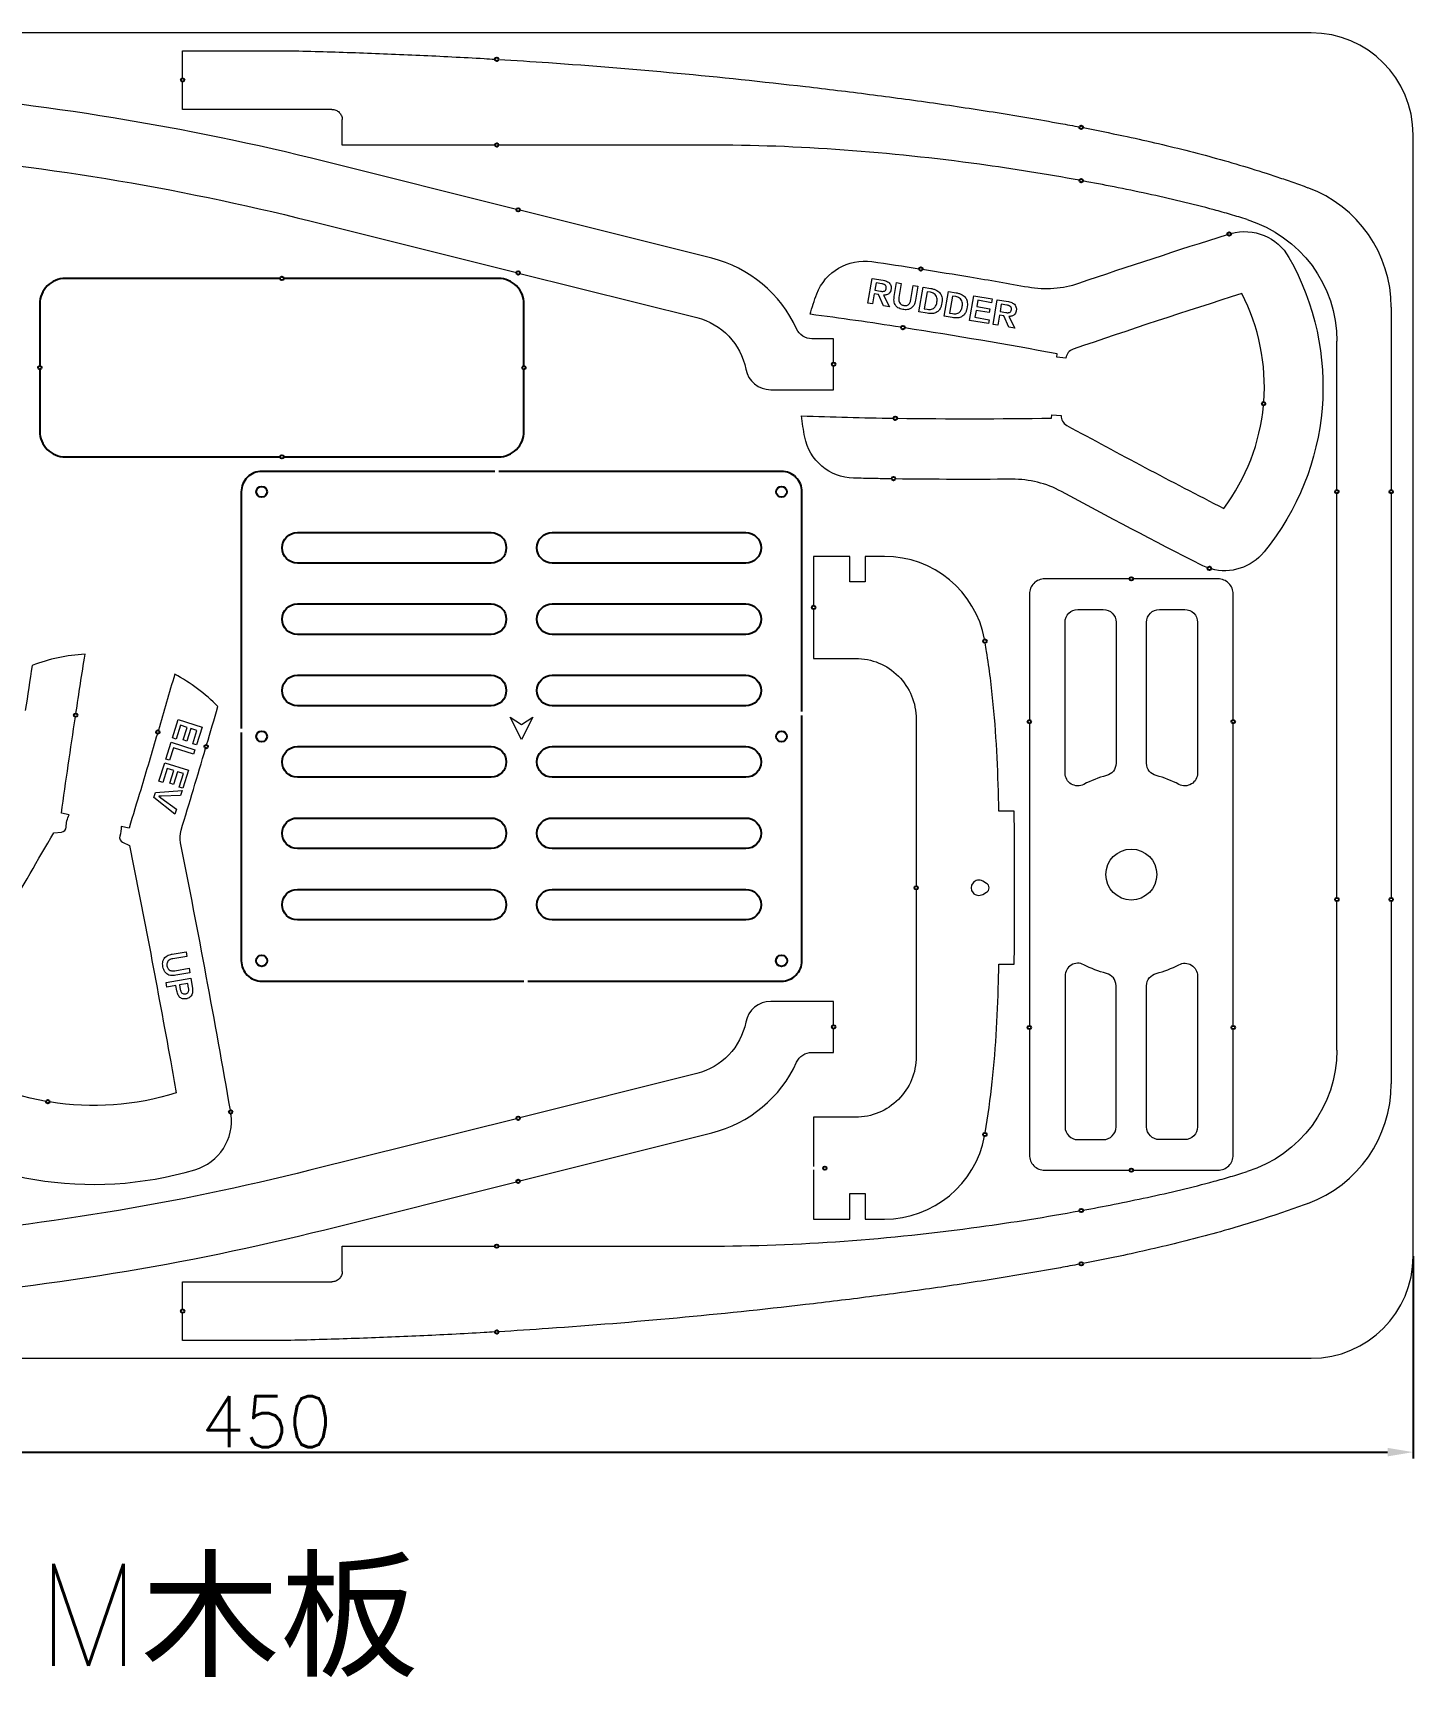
# Model space of a CAD drawing. Header units: millimetres. Extents: x 1679 to 2159, y 1036 to 1359.
# Drawn here: x 1888.1 to 2158.9, y 1036.4 to 1358.9 of the extents above; entities that cross this region are included whole.
import ezdxf

# ---------------------------------------------------------------- set-up
doc = ezdxf.new("R2010")
doc.units = ezdxf.units.MM
doc.layers.add('6标注层', color=3, linetype='Continuous', lineweight=25)
doc.styles.get("Standard").update_dxf_attribs({"font": 'txt', "bigfont": 'gbcbig.shx'})
doc.dimstyles.new('ISO-25', dxfattribs={"dimtxt": 2.5, "dimasz": 2.5, "dimexe": 1.25, "dimexo": 0, "dimtad": 1, "dimtoh": 1, "dimdsep": 46, "dimtxsty": 'Standard', "dimcen": 2.5, "dimadec": 0, "dimazin": 0, "dimtfac": 1, "dimtmove": 0, "dimatfit": 3, "dimfxl": 1, "dimarcsym": 0})

# ---------------------------------------------------------------- blocks, each defined once
blk = doc.blocks.new('*D1')
at = {"layer": '6标注层', "color": 0, "lineweight": -2}
for p, q in [((1708.89, 1120), (1708.89, 1079.27)), ((2158.89, 1118.93), (2158.89, 1079.27)), ((1713.89, 1080.52), (2153.89, 1080.52))]:
    blk.add_line(p, q, dxfattribs=at)
at = {"layer": '6标注层', "color": 0}
for points in [[(1713.89, 1081.35), (1713.89, 1079.68), (1708.89, 1080.52)], [(2153.89, 1081.35), (2153.89, 1079.68), (2158.89, 1080.52)]]:
    blk.add_solid(points, dxfattribs=at)
at = {"layer": 'Defpoints', "color": 0}
for p in [(1708.89, 1120), (2158.89, 1118.93), (2158.89, 1080.52)]:
    blk.add_point(p, dxfattribs=at)
at = {"layer": '6标注层', "color": 0, "insert": (1933.89, 1086.52), "char_height": 10, "attachment_point": 5}
blk.add_mtext('450', dxfattribs=at)

msp = doc.modelspace()

# ---------------------------------------------------------------- linework, layer by layer
at = {"linetype": 'Continuous', "lineweight": 18}
for p, q in [((2138.888, 1358.933), (1728.888, 1358.933)), ((1917.448, 1355.433), (1938.673, 1355.433)), ((1917.448, 1350.033), (1917.448, 1355.433)), ((1917.448, 1343.933), (1917.448, 1349.333)), ((1946.725, 1343.933), (1917.448, 1343.933)), ((2158.888, 1118.933), (2158.888, 1338.933)), ((2154.588, 1305.108), (2154.588, 1269.283)), ((2143.932, 1269.283), (2143.932, 1298.473)), ((2143.932, 1189.283), (2143.932, 1268.583)), ((2154.588, 1268.583), (2154.588, 1189.283)), ((2143.932, 1159.393), (2143.932, 1188.583)), ((2154.588, 1188.583), (2154.588, 1152.758)), ((1948.756, 1115.933), (1948.756, 1120.933)), ((1948.756, 1120.933), (1978.716, 1120.933)), ((1979.416, 1120.933), (2020.376, 1120.933)), ((1917.448, 1113.933), (1946.725, 1113.933)), ((1917.448, 1108.533), (1917.448, 1113.933)), ((1917.448, 1102.433), (1917.448, 1107.833)), ((1938.673, 1102.433), (1917.448, 1102.433)), ((1728.888, 1098.933), (2138.888, 1098.933))]:
    msp.add_line(p, q, dxfattribs=at)
at = {"color": 1, "lineweight": 18}
for p, q in [((2051.898, 1305.934), (2052.721, 1310.77)), ((2052.721, 1310.77), (2054.932, 1310.394)), ((2053.516, 1309.899), (2053.269, 1308.45)), ((2054.639, 1309.707), (2053.516, 1309.899)), ((2057.076, 1307.193), (2057.546, 1309.948)), ((2057.546, 1309.948), (2058.462, 1309.792)), ((2058.462, 1309.792), (2057.991, 1307.031)), ((2053.149, 1307.747), (2052.814, 1305.778)), ((2054.001, 1307.602), (2053.149, 1307.747)), ((2053.269, 1308.45), (2054.392, 1308.259)), ((2054.989, 1305.407), (2054.001, 1307.602)), ((2054.979, 1307.49), (2056.16, 1305.208)), ((2060.335, 1306.644), (2060.803, 1309.393)), ((2060.803, 1309.393), (2061.72, 1309.237)), ((2061.72, 1309.237), (2061.254, 1306.506)), ((2061.906, 1304.229), (2062.73, 1309.065)), ((2062.73, 1309.065), (2064.285, 1308.8)), ((2063.519, 1308.158), (2062.951, 1304.823)), ((2064.134, 1308.053), (2063.519, 1308.158)), ((2066.867, 1303.384), (2067.69, 1308.22)), ((2067.69, 1308.22), (2069.245, 1307.955)), ((2068.479, 1307.313), (2067.911, 1303.978)), ((2069.094, 1307.208), (2068.479, 1307.313)), ((2071.845, 1302.541), (2072.669, 1307.377)), ((2072.669, 1307.377), (2076.305, 1306.758)), ((2073.458, 1306.47), (2073.248, 1305.24)), ((2076.177, 1306.007), (2073.458, 1306.47)), ((2076.305, 1306.758), (2076.177, 1306.007)), ((2076.456, 1301.75), (2077.28, 1306.586)), ((2077.28, 1306.586), (2079.491, 1306.209)), ((2052.814, 1305.778), (2051.898, 1305.934)), ((2056.16, 1305.208), (2054.989, 1305.407)), ((2063.503, 1303.957), (2061.906, 1304.229)), ((2062.951, 1304.823), (2063.566, 1304.719)), ((2068.463, 1303.112), (2066.867, 1303.384)), ((2067.911, 1303.978), (2068.526, 1303.873)), ((2073.121, 1304.496), (2072.889, 1303.136)), ((2072.889, 1303.136), (2075.698, 1302.657)), ((2075.675, 1304.06), (2073.121, 1304.496)), ((2073.248, 1305.24), (2075.802, 1304.805)), ((2075.802, 1304.805), (2075.675, 1304.06)), ((2077.707, 1303.562), (2077.372, 1301.593)), ((2078.559, 1303.417), (2077.707, 1303.562)), ((2078.074, 1305.714), (2077.827, 1304.265)), ((2077.827, 1304.265), (2078.951, 1304.074)), ((2079.197, 1305.523), (2078.074, 1305.714)), ((2079.548, 1301.223), (2078.559, 1303.417)), ((2079.537, 1303.305), (2080.718, 1301.023)), ((2075.57, 1301.906), (2071.845, 1302.541)), ((2075.698, 1302.657), (2075.57, 1301.906)), ((2077.372, 1301.593), (2076.456, 1301.75)), ((2080.718, 1301.023), (2079.548, 1301.223)), ((1915.452, 1220.622), (1916.58, 1224.228)), ((1917.029, 1223.114), (1916.179, 1220.395)), ((1916.58, 1224.228), (1921.262, 1222.764)), ((1918.346, 1222.702), (1917.029, 1223.114)), ((1917.573, 1220.229), (1918.346, 1222.702)), ((1919.067, 1222.477), (1918.294, 1220.004)), ((1920.257, 1222.104), (1919.067, 1222.477)), ((1921.262, 1222.764), (1920.161, 1219.244)), ((1914.144, 1216.457), (1915.184, 1219.783)), ((1915.184, 1219.783), (1919.866, 1218.319)), ((1916.179, 1220.395), (1915.452, 1220.622)), ((1918.294, 1220.004), (1917.573, 1220.229)), ((1919.434, 1219.472), (1920.257, 1222.104)), ((1920.161, 1219.244), (1919.434, 1219.472)), ((1914.865, 1216.232), (1914.144, 1216.457)), ((1915.627, 1218.67), (1914.865, 1216.232)), ((1919.588, 1217.432), (1915.627, 1218.67)), ((1919.866, 1218.319), (1919.588, 1217.432)), ((1912.8, 1212.139), (1913.927, 1215.746)), ((1914.377, 1214.631), (1913.527, 1211.912)), ((1913.927, 1215.746), (1918.609, 1214.281)), ((1915.693, 1214.219), (1914.377, 1214.631)), ((1914.92, 1211.747), (1915.693, 1214.219)), ((1916.414, 1213.994), (1915.641, 1211.521)), ((1917.605, 1213.621), (1916.414, 1213.994)), ((1916.782, 1210.989), (1917.605, 1213.621)), ((1918.609, 1214.281), (1917.509, 1210.761)), ((1911.795, 1208.947), (1912.109, 1209.949)), ((1912.109, 1209.949), (1917.358, 1210.3)), ((1913.527, 1211.912), (1912.8, 1212.139)), ((1915.641, 1211.521), (1914.92, 1211.747)), ((1917.509, 1210.761), (1916.782, 1210.989)), ((1917.358, 1210.3), (1917.057, 1209.338)), ((1915.916, 1205.686), (1911.795, 1208.947)), ((1912.749, 1209.183), (1912.744, 1209.166)), ((1913.17, 1208.863), (1916.214, 1206.642)), ((1917.057, 1209.338), (1913.268, 1209.197)), ((1916.214, 1206.642), (1915.916, 1205.686)), ((1915.384, 1178.223), (1918.139, 1178.693)), ((1918.295, 1177.777), (1915.534, 1177.306)), ((1918.139, 1178.693), (1918.295, 1177.777)), ((1915.944, 1174.967), (1918.694, 1175.435)), ((1918.85, 1174.519), (1916.118, 1174.054)), ((1918.694, 1175.435), (1918.85, 1174.519)), ((1914.189, 1172.666), (1919.025, 1173.49)), ((1914.345, 1171.75), (1914.189, 1172.666)), ((1916.13, 1172.054), (1914.345, 1171.75)), ((1916.303, 1171.043), (1916.13, 1172.054)), ((1918.465, 1172.452), (1916.834, 1172.174)), ((1916.834, 1172.174), (1916.991, 1171.252)), ((1918.623, 1171.529), (1918.465, 1172.452)), ((1919.025, 1173.49), (1919.367, 1171.48))]:
    msp.add_line(p, q, dxfattribs=at)
at = {"linetype": 'Continuous', "lineweight": 18}
for points in [[(1982.949, 1324.3), (1945.327, 1333.706, 0.0415801), (1861.757, 1347.352)], [(1861.757, 1335.314, -0.0411039), (1942.417, 1322.064), (1982.949, 1311.931)], [(2045.187, 1294.283), (2045.187, 1298.933), (2040.927, 1298.933, -0.2935695), (2037.926, 1300.861, 0.2281411), (2021.251, 1314.725), (1983.629, 1324.13)], [(1983.629, 1311.761), (2018.34, 1303.083, -0.2908861), (2027.944, 1292.971, 0.3586041), (2032.851, 1288.933), (2045.187, 1288.933), (2045.187, 1293.583)], [(2074.804, 1239.968, 0.3601114), (2055.157, 1256.226), (2051.376, 1256.226), (2051.376, 1251.226), (2048.376, 1251.226), (2048.376, 1256.226), (2041.259, 1256.226), (2041.259, 1246.576)], [(2103.243, 1251.829), (2086.593, 1251.829, 0.4142136), (2083.593, 1248.829), (2083.593, 1224.179)], [(2123.593, 1224.179), (2123.593, 1248.829, 0.4142136), (2120.593, 1251.829), (2103.943, 1251.829)], [(2041.259, 1245.876), (2041.259, 1236.226), (2049.487, 1236.226, -0.4142136), (2061.376, 1224.337), (2061.376, 1191.576)], [(2074.925, 1143.174, 0.0155217), (2076.297, 1153.165, 0.012306), (2077.148, 1163.598, 0.0088539), (2077.564, 1174.114, 0.0013893), (2077.608, 1176.226), (2080.608, 1176.226, 0.0027534), (2080.676, 1181.848, 0.0015401), (2080.698, 1187.474, 0.0005787), (2080.699, 1191.226, 0.0011572), (2080.687, 1198.729, 0.0022134), (2080.638, 1204.353, 0.0009626), (2080.608, 1206.226), (2077.608, 1206.226, 0.0079059), (2077.262, 1216.757, 0.0113834), (2076.509, 1227.208, 0.0150251), (2075.206, 1237.564, 0.0028435), (2074.925, 1239.278, 0.0028435)], [(2061.376, 1190.876), (2061.376, 1158.115, -0.4142136), (2049.487, 1146.226), (2041.259, 1146.226), (2041.259, 1136.576)], [(2045.187, 1164.283), (2045.187, 1168.933), (2032.851, 1168.933, 0.3586041), (2027.944, 1164.894, -0.2908861), (2018.34, 1154.783), (1983.629, 1146.105)], [(1983.629, 1133.736), (2021.251, 1143.141, 0.2281411), (2037.926, 1157.004, -0.2935695), (2040.927, 1158.933), (2045.187, 1158.933), (2045.187, 1163.583)], [(2083.593, 1163.479), (2083.593, 1138.829, 0.4142136), (2086.593, 1135.829), (2103.243, 1135.829)], [(2103.943, 1135.829), (2120.593, 1135.829, 0.4142136), (2123.593, 1138.829), (2123.593, 1163.479)], [(1982.949, 1145.935), (1942.417, 1135.802, -0.0411039), (1861.757, 1122.552, -0.0411039)], [(2041.259, 1135.876), (2041.259, 1126.226), (2048.376, 1126.226), (2048.376, 1131.226), (2051.376, 1131.226), (2051.376, 1126.226), (2055.157, 1126.226, 0.3601114), (2074.804, 1142.485, 0.3601114)], [(1861.757, 1110.514, 0.0415801), (1945.327, 1124.16), (1982.949, 1133.566)]]:
    msp.add_lwpolyline(points, format="xyb", dxfattribs=at)
for points in [[(1978.716, 1336.933), (1948.756, 1336.933), (1948.756, 1341.933)], [(2020.376, 1336.933), (1979.416, 1336.933)], [(2083.593, 1223.479), (2083.593, 1164.179)], [(2123.593, 1164.179), (2123.593, 1223.479)]]:
    msp.add_lwpolyline(points, dxfattribs=at)
at = {"color": 7, "lineweight": 18}
for points in [[(2062.637, 1312.566, -0.0025492), (2071.892, 1311.063), (2071.892, 1311.063, -0.0028677), (2083.371, 1309.084), (2083.371, 1309.084, 0.1265656), (2093.307, 1309.841), (2093.307, 1309.841, -0.0059189), (2122.476, 1319.385, -0.0059189)], [(2123.146, 1319.589, -0.3437581), (2134.51, 1314.889), (2134.51, 1314.889, -0.3095469), (2129.645, 1257.103), (2129.645, 1257.103, -0.2968565), (2119.249, 1253.782)], [(2058.429, 1301.178, 0.0059164), (2040.559, 1303.735), (2040.559, 1303.735, -0.0204332), (2041.884, 1307.721), (2041.884, 1307.721, -0.3518096), (2052.674, 1314.075), (2052.674, 1314.075, -0.0025492), (2061.945, 1312.674)], [(2129.589, 1286.556, 0.1386413), (2125.278, 1307.79), (2125.278, 1307.79, 0.0068489), (2092.179, 1296.877), (2092.179, 1296.877, 0.2870246), (2090.776, 1295.151), (2088.96, 1295.304), (2089.016, 1295.971), (2089.016, 1295.971, 0.0068095), (2059.12, 1301.07)], [(2056.585, 1271.447, -0.0008589), (2052.997, 1271.504), (2052.997, 1271.504, -0.0012396), (2049.097, 1271.587), (2049.097, 1271.587, -0.3518078), (2039.521, 1279.657), (2039.521, 1279.657, -0.0204238), (2038.881, 1283.808), (2038.881, 1283.808, 0.0060678), (2056.933, 1283.341, 0.0060678)], [(2057.633, 1283.331, 0.0070932), (2087.955, 1283.36), (2088.011, 1284.027), (2089.826, 1283.874), (2089.826, 1283.874, 0.2869898), (2090.922, 1281.938), (2090.922, 1281.938, 0.0067041), (2121.729, 1265.645), (2121.729, 1265.645, 0.1386413), (2129.531, 1285.859, 0.1386413)], [(2118.581, 1253.99, -0.0337778), (2117.34, 1254.523), (2117.34, 1254.523, -0.0060503), (2089.866, 1268.968), (2089.866, 1268.968, 0.1265673), (2080.196, 1271.376), (2080.196, 1271.376, -0.0054872), (2057.273, 1271.437)], [(1896.502, 1225.433, -0.00145), (1898.287, 1237.025), (1898.287, 1237.025, 0.0782231), (1887.927, 1234.859), (1887.927, 1234.859, 0.0011361), (1886.574, 1226.007, 0.0011361)], [(1922.156, 1219.254, 0.0009344), (1924.359, 1226.782), (1924.359, 1226.782, 0.0782332), (1915.885, 1233.122), (1915.885, 1233.122, -0.001533), (1912.683, 1222.121, -0.001533)], [(1890.64, 1149.324, -0.1157318), (1867.725, 1159.084), (1867.725, 1159.084, -0.0019896), (1873.739, 1169.87), (1873.739, 1169.87, -0.0044361), (1892.166, 1202.008), (1893.681, 1202.153), (1893.681, 1202.153, 0.3813812), (1894.585, 1203.132), (1894.585, 1203.132, -0.1164825), (1895.196, 1205.538), (1893.648, 1205.881), (1893.648, 1205.881, -0.0023565), (1896.398, 1224.741)], [(1912.485, 1221.45, -0.001533), (1909.211, 1210.47), (1909.211, 1210.47, -0.0008587), (1906.927, 1202.937), (1905.38, 1203.28), (1905.38, 1203.28, -0.0900036), (1905.119, 1201.369), (1905.119, 1201.369, 0.3816781), (1905.655, 1200.15), (1907.04, 1199.518), (1907.04, 1199.518, -0.0050175), (1915.099, 1157.056), (1915.099, 1157.056, -0.001067), (1916.174, 1150.976), (1916.174, 1150.976, -0.1157318), (1891.33, 1149.208, -0.1157318)], [(1926.818, 1147.578, 0.0064759), (1917.025, 1200.075), (1917.025, 1200.075, -0.1234722), (1917.144, 1202.505), (1917.144, 1202.505, 0.0019995), (1921.958, 1218.583)], [(1856.223, 1158.721, 0.3709038), (1859.333, 1146.055), (1859.333, 1146.055, 0.2308812), (1919.867, 1135.925), (1919.867, 1135.925, 0.370879), (1926.932, 1146.888, 0.370879)]]:
    msp.add_lwpolyline(points, format="xyb", dxfattribs=at)
for points in [[(1936.575, 1310.763), (1894.425, 1310.763, 0.4142136), (1889.425, 1305.763), (1889.425, 1293.613)], [(1984.425, 1293.613), (1984.425, 1305.763, 0.4142136), (1979.425, 1310.763), (1937.275, 1310.763)], [(1889.425, 1292.913), (1889.425, 1280.763, 0.4142136), (1894.425, 1275.763), (1936.575, 1275.763)], [(1937.275, 1275.763), (1979.425, 1275.763, 0.4142136), (1984.425, 1280.763), (1984.425, 1292.913)], [(1978.72, 1272.916), (1932.955, 1272.916, 0.4142136), (1928.955, 1268.916), (1928.955, 1222.472)], [(2038.955, 1225.795), (2038.955, 1268.916, 0.4142136), (2034.955, 1272.916), (1979.52, 1272.916)], [(1985.19, 1172.916), (2034.955, 1172.916, 0.4142136), (2038.955, 1176.916), (2038.955, 1224.995)], [(1928.955, 1221.672), (1928.955, 1176.916, 0.4142136), (1932.955, 1172.916), (1984.39, 1172.916)]]:
    msp.add_lwpolyline(points, format="xyb")
at = {"color": 1, "lineweight": 18}
for points in [[(2055.497, 1308.813, 0.0482885), (2055.516, 1308.988, 0.084783), (2055.484, 1309.199, 0.1181192), (2055.343, 1309.418, 0.0554147), (2055.214, 1309.519, 0.0390014), (2055.07, 1309.592, 0.0308379), (2054.9, 1309.651, 0.0307536), (2054.639, 1309.707)], [(2054.932, 1310.394, -0.0316452), (2055.372, 1310.278, -0.0412467), (2055.739, 1310.122, -0.0658099), (2056.088, 1309.876, -0.1631024), (2056.456, 1309.202, -0.0551637), (2056.48, 1308.857, -0.0212527), (2056.468, 1308.69)], [(2054.392, 1308.259, 0.0297553), (2054.656, 1308.224, 0.0356182), (2054.861, 1308.224, 0.0465749), (2055.038, 1308.253, 0.082993), (2055.235, 1308.341, 0.119613), (2055.409, 1308.532, 0.0574026), (2055.47, 1308.682, 0.0362433), (2055.497, 1308.813)], [(2056.468, 1308.69, -0.0459618), (2056.379, 1308.338, -0.0769119), (2056.185, 1307.971, -0.1288804), (2055.738, 1307.62, -0.0566297), (2055.425, 1307.524, -0.041094), (2055.098, 1307.49, -0.0118464), (2054.979, 1307.49)], [(2058.765, 1304.679, -0.042207), (2058.236, 1304.815, -0.0545818), (2057.802, 1305.021, -0.1787301), (2057.128, 1305.874, -0.0576973), (2057.033, 1306.335, -0.0404295), (2057.03, 1306.804, -0.0252414), (2057.076, 1307.193)], [(2057.991, 1307.031, 0.0345265), (2057.957, 1306.672, 0.0454664), (2057.978, 1306.359, 0.0724563), (2058.077, 1306.038, 0.1394171), (2058.415, 1305.658, 0.0582397), (2058.666, 1305.535, 0.0422019), (2058.935, 1305.465)], [(2061.254, 1306.506, -0.038889), (2061.115, 1305.941, -0.050899), (2060.906, 1305.477, -0.110735), (2060.406, 1304.927, -0.0906929), (2059.868, 1304.689, -0.0501178), (2059.441, 1304.63, -0.0401105), (2058.96, 1304.651, -0.0129949), (2058.765, 1304.679)], [(2058.935, 1305.465, 0.0474021), (2059.244, 1305.44, 0.0682278), (2059.545, 1305.486, 0.1423159), (2059.971, 1305.762, 0.0588209), (2060.129, 1305.994, 0.0410426), (2060.239, 1306.252, 0.0319739), (2060.319, 1306.559, 0.0068197), (2060.335, 1306.644)], [(2065.464, 1306.147, 0.0391441), (2065.493, 1306.572, 0.0503181), (2065.452, 1306.946, 0.2006608), (2064.902, 1307.759, 0.0538403), (2064.578, 1307.927, 0.0423828), (2064.182, 1308.043, 0.0041246), (2064.134, 1308.053)], [(2064.285, 1308.8, -0.0372304), (2064.929, 1308.632, -0.0483519), (2065.46, 1308.39, -0.1053502), (2066.097, 1307.823, -0.0960513), (2066.396, 1307.166, -0.0552539), (2066.467, 1306.621, -0.038894), (2066.435, 1306.074, -0.0043499), (2066.425, 1306.002)], [(2070.424, 1305.302, 0.0391209), (2070.453, 1305.727, 0.0502929), (2070.412, 1306.101, 0.2006222), (2069.863, 1306.914, 0.0538448), (2069.538, 1307.082, 0.042387), (2069.142, 1307.198, 0.0041249), (2069.094, 1307.208)], [(2069.245, 1307.955, -0.0372329), (2069.889, 1307.787, -0.0483499), (2070.42, 1307.545, -0.1053437), (2071.057, 1306.978, -0.0960637), (2071.356, 1306.321, -0.0552736), (2071.426, 1305.776, -0.0389142), (2071.395, 1305.229, -0.0043524), (2071.385, 1305.157)], [(2066.425, 1306.002, -0.0360523), (2066.3, 1305.411, -0.0527469), (2066.077, 1304.861, -0.0997716), (2065.602, 1304.28, -0.0971248), (2065.003, 1303.969, -0.0539785), (2064.517, 1303.881, -0.0383285), (2064.036, 1303.882, -0.0310702), (2063.503, 1303.957)], [(2063.566, 1304.719, 0.042555), (2063.993, 1304.679, 0.0552306), (2064.368, 1304.718, 0.1811088), (2065.087, 1305.176, 0.0579481), (2065.275, 1305.494, 0.0403875), (2065.399, 1305.844, 0.0251421), (2065.464, 1306.147)], [(2071.385, 1305.157, -0.0360717), (2071.26, 1304.566, -0.0527688), (2071.037, 1304.016, -0.0997924), (2070.562, 1303.435, -0.0971218), (2069.963, 1303.124, -0.0539729), (2069.477, 1303.035, -0.0383256), (2068.996, 1303.037, -0.0310698), (2068.463, 1303.112)], [(2068.526, 1303.873, 0.0425455), (2068.953, 1303.834, 0.0552342), (2069.328, 1303.873, 0.1811321), (2070.047, 1304.33, 0.0579233), (2070.235, 1304.649, 0.0403547), (2070.359, 1304.999, 0.0251149), (2070.424, 1305.302)], [(2078.951, 1304.074, 0.0297553), (2079.215, 1304.039, 0.0356165), (2079.419, 1304.039, 0.0465671), (2079.596, 1304.069, 0.0829607), (2079.793, 1304.156, 0.1195355), (2079.967, 1304.348, 0.0573662), (2080.028, 1304.497, 0.0362227), (2080.055, 1304.628)], [(2080.055, 1304.628, 0.0482662), (2080.074, 1304.803, 0.0847319), (2080.042, 1305.014, 0.118049), (2079.902, 1305.233, 0.0553948), (2079.772, 1305.334, 0.0389937), (2079.629, 1305.407, 0.0343593), (2079.431, 1305.474, 0.0271004), (2079.197, 1305.523)], [(2079.491, 1306.209, -0.0316519), (2079.931, 1306.093, -0.0412517), (2080.297, 1305.937, -0.0658108), (2080.646, 1305.692, -0.1630838), (2081.014, 1305.018, -0.0551596), (2081.038, 1304.672, -0.0212522), (2081.026, 1304.505)], [(2081.026, 1304.505, -0.0459651), (2080.937, 1304.153, -0.076883), (2080.743, 1303.786, -0.1288276), (2080.296, 1303.435, -0.0566432), (2079.983, 1303.339, -0.0411258), (2079.656, 1303.305, -0.0118594), (2079.537, 1303.305)], [(1912.744, 1209.166, -0.0050571), (1912.811, 1209.12, -0.0025867), (1912.905, 1209.055, -0.0015799), (1913.024, 1208.969, -0.0010728), (1913.17, 1208.863)], [(1913.141, 1209.193, -0.0008986), (1912.869, 1209.185, -0.0020352), (1912.79, 1209.183, -0.0058428), (1912.756, 1209.183, -0.0032228), (1912.749, 1209.183)], [(1913.268, 1209.197, 0.0032536), (1913.246, 1209.196, 0.0021535), (1913.217, 1209.195, 0.0023259), (1913.163, 1209.193, 0.0006577), (1913.141, 1209.193)], [(1913.57, 1175.798, -0.042217), (1913.523, 1176.342, -0.0545793), (1913.575, 1176.819, -0.186664), (1914.196, 1177.768, -0.0563355), (1914.611, 1178.003, -0.0438529), (1915.124, 1178.17, -0.0163222), (1915.384, 1178.223)], [(1915.534, 1177.306, 0.0392548), (1915.149, 1177.208, 0.0588933), (1914.812, 1177.047, 0.0769563), (1914.566, 1176.832, 0.1156692), (1914.378, 1176.451, 0.0582571), (1914.346, 1176.174, 0.0422259), (1914.368, 1175.897)], [(1916.118, 1174.054, -0.0388916), (1915.539, 1173.998, -0.0509096), (1915.032, 1174.041, -0.0786624), (1914.511, 1174.227, -0.1232453), (1913.945, 1174.76, -0.0560372), (1913.728, 1175.197, -0.0434535), (1913.582, 1175.732, -0.0041969), (1913.57, 1175.798)], [(1914.368, 1175.897, 0.0474324), (1914.448, 1175.597, 0.0754948), (1914.608, 1175.306, 0.1342991), (1914.992, 1175.018, 0.0588061), (1915.263, 1174.946, 0.0410362), (1915.543, 1174.928, 0.035697), (1915.902, 1174.96, 0.003437), (1915.944, 1174.967)], [(1918.179, 1169.452, -0.0476635), (1917.766, 1169.421, -0.0604787), (1917.402, 1169.474, -0.1495655), (1916.793, 1169.858, -0.0582806), (1916.581, 1170.17, -0.0454418), (1916.417, 1170.565, -0.0348827), (1916.303, 1171.043)], [(1916.991, 1171.252, 0.0384403), (1917.062, 1170.974, 0.0576912), (1917.177, 1170.732, 0.0757905), (1917.33, 1170.554, 0.122933), (1917.621, 1170.411, 0.0576861), (1917.82, 1170.392, 0.0368072), (1917.993, 1170.406)], [(1917.993, 1170.406, 0.0608512), (1918.23, 1170.487, 0.193333), (1918.578, 1170.863, 0.054416), (1918.629, 1171.054, 0.0429526), (1918.644, 1171.276, 0.0334717), (1918.623, 1171.529)], [(1919.367, 1171.48, -0.0337171), (1919.4, 1171.029, -0.0435416), (1919.368, 1170.632, -0.0679898), (1919.24, 1170.221, -0.1519407), (1918.723, 1169.661, -0.0578849), (1918.351, 1169.499, -0.0198817), (1918.179, 1169.452)]]:
    msp.add_lwpolyline(points, format="xyb", dxfattribs=at)
for points in [[(1977.955, 1260.916, -1), (1977.955, 1254.916), (1939.955, 1254.916, -1), (1939.955, 1260.916)], [(2027.955, 1260.916, -1), (2027.955, 1254.916), (1989.955, 1254.916, -1), (1989.955, 1260.916)], [(1977.955, 1246.916, -1), (1977.955, 1240.916), (1939.955, 1240.916, -1), (1939.955, 1246.916)], [(2027.955, 1246.916, -1), (2027.955, 1240.916), (1989.955, 1240.916, -1), (1989.955, 1246.916)], [(1977.955, 1232.916, -1), (1977.955, 1226.916), (1939.955, 1226.916, -1), (1939.955, 1232.916)], [(2027.955, 1232.916, -1), (2027.955, 1226.916), (1989.955, 1226.916, -1), (1989.955, 1232.916)], [(1977.955, 1218.916, -1), (1977.955, 1212.916), (1939.955, 1212.916, -1), (1939.955, 1218.916)], [(2027.955, 1218.916, -1), (2027.955, 1212.916), (1989.955, 1212.916, -1), (1989.955, 1218.916)], [(1977.955, 1204.916, -1), (1977.955, 1198.916), (1939.955, 1198.916, -1), (1939.955, 1204.916)], [(2027.955, 1204.916, -1), (2027.955, 1198.916), (1989.955, 1198.916, -1), (1989.955, 1204.916)], [(1977.955, 1190.916, -1), (1977.955, 1184.916), (1939.955, 1184.916, -1), (1939.955, 1190.916)], [(2027.955, 1190.916, -1), (2027.955, 1184.916), (1989.955, 1184.916, -1), (1989.955, 1190.916)]]:
    msp.add_lwpolyline(points, format="xyb", close=True)
at = {"linetype": 'Continuous', "lineweight": 18}
for points in [[(2094.26, 1211.517, -0.5647253), (2090.593, 1213.728), (2090.593, 1243.329, -0.4142136), (2093.093, 1245.829), (2098.093, 1245.829, -0.4142136), (2100.593, 1243.329), (2100.593, 1215.646, -0.3436005), (2098.704, 1213.222, 0.0597137)], [(2106.593, 1215.646), (2106.593, 1243.329, -0.4142136), (2109.093, 1245.829), (2114.093, 1245.829, -0.4142136), (2116.593, 1243.329), (2116.593, 1213.728, -0.5647253), (2112.927, 1211.517, 0.0597137), (2108.482, 1213.222, -0.3436005)], [(2074.427, 1192.525, 1.7320508), (2074.427, 1189.927), (2075.177, 1190.36, 0.5773503), (2075.177, 1192.092)], [(2100.593, 1144.329), (2100.593, 1172.011, 0.3436005), (2098.704, 1174.435, -0.0597137), (2094.26, 1176.14, 0.5647253), (2090.593, 1173.929), (2090.593, 1144.329, 0.4142136), (2093.093, 1141.829), (2098.093, 1141.829, 0.4142136)], [(2109.093, 1141.829, -0.4142136), (2106.593, 1144.329), (2106.593, 1172.011, -0.3436005), (2108.482, 1174.435, 0.0597137), (2112.927, 1176.14, -0.5647253), (2116.593, 1173.929), (2116.593, 1144.329, -0.4142136), (2114.093, 1141.829)]]:
    msp.add_lwpolyline(points, format="xyb", close=True, dxfattribs=at)
at = {"lineweight": 18}
msp.add_lwpolyline([(1986.177, 1224.678), (1983.955, 1220.289), (1981.734, 1224.678), (1983.955, 1223.289)], close=True, dxfattribs=at)
for centre, radius in [((1932.955, 1268.916), 1.05), ((2034.955, 1268.916), 1.05), ((1932.955, 1220.916), 1.05), ((2034.955, 1220.916), 1.05), ((1932.955, 1176.916), 1.1), ((2034.955, 1176.916), 1.1)]:
    msp.add_circle(centre, radius)
at = {"linetype": 'Continuous', "lineweight": 18}
msp.add_circle((2103.593, 1193.829), 5, dxfattribs=at)
for centre, radius, start, end in [((2138.888, 1338.933), 20, 0, 90), ((2129.588, 1305.108), 25, 360, 69.74021), ((2129.588, 1152.758), 25, 290.25979, 0), ((2138.888, 1118.933), 20, 270, 0)]:
    msp.add_arc(centre, radius, start, end, dxfattribs=at)
at = {"linetype": 'Continuous', "lineweight": 18, "extrusion": (0, 0, -1)}
for centre, start_param, end_param in [((2118.768, 1298.473), 5.0165498, 6.2831853), ((2118.768, 1159.393), 0, 1.2666355)]:
    msp.add_ellipse(centre, major_axis=(25.163, 0), ratio=0.9935043, start_param=start_param, end_param=end_param, dxfattribs=at)
at = {"linetype": 'Continuous', "lineweight": 18}
for points, knots in [([(1938.673, 1355.433), (1942.893, 1355.327), (1951.333, 1355.075), (1963.98, 1354.57), (1973.105, 1354.104), (1978.016, 1353.818), (1978.716, 1353.777)], [0, 0, 0, 0, 0.0625, 0.125, 0.1875, 0.19790332, 0.19790332, 0.19790332, 0.19790332]), ([(1979.415, 1353.735), (1982.69, 1353.539), (1994.379, 1352.782), (2014.462, 1351.143), (2035.444, 1348.945), (2052.209, 1346.903), (2064.766, 1345.212), (2077.267, 1343.331), (2086.809, 1341.711), (2092.181, 1340.711), (2093.425, 1340.474)], [0.20136041, 0.20136041, 0.20136041, 0.20136041, 0.25, 0.375, 0.5, 0.5625, 0.625, 0.6875, 0.75, 0.76885855, 0.76885855, 0.76885855, 0.76885855]), ([(1946.725, 1343.933), (1946.991, 1343.933), (1947.257, 1343.881), (1947.748, 1343.681), (1947.974, 1343.532), (1948.349, 1343.162), (1948.5, 1342.94), (1948.703, 1342.456), (1948.756, 1342.195), (1948.756, 1341.933)], [0, 0, 0, 0, 0.25, 0.25, 0.5, 0.5, 0.75, 0.75, 1, 1, 1, 1]), ([(2094.112, 1340.342), (2096.76, 1339.834), (2103.511, 1338.476), (2112.247, 1336.469), (2120.328, 1334.334), (2126.348, 1332.586), (2131.328, 1330.995), (2135.288, 1329.635), (2137.261, 1328.924), (2138.245, 1328.561)], [0.7723338, 0.7723338, 0.7723338, 0.7723338, 0.8125, 0.875, 0.90625, 0.9375, 0.96875, 0.984375, 1, 1, 1, 1]), ([(2093.423, 1330.01), (2086.909, 1331.202), (2080.375, 1332.25), (2064.993, 1334.36), (2056.128, 1335.301), (2038.316, 1336.588), (2029.369, 1336.933), (2020.376, 1336.933)], [0.31440258, 0.31440258, 0.31440258, 0.31440258, 0.5, 0.5, 0.75, 0.75, 1, 1, 1, 1]), ([(2126.304, 1322.326), (2125.227, 1322.662), (2124.147, 1322.988), (2121.985, 1323.62), (2120.902, 1323.925), (2117.651, 1324.813), (2115.478, 1325.366), (2111.123, 1326.408), (2108.942, 1326.897), (2104.573, 1327.833), (2102.386, 1328.283), (2098.17, 1329.12), (2096.142, 1329.509), (2094.111, 1329.883)], [0, 0, 0, 0, 0.03125, 0.03125, 0.0625, 0.0625, 0.125, 0.125, 0.1875, 0.1875, 0.25, 0.25, 0.30786331, 0.30786331, 0.30786331, 0.30786331]), ([(2094.111, 1127.982), (2096.142, 1128.357), (2098.17, 1128.746), (2102.386, 1129.583), (2104.573, 1130.033), (2108.942, 1130.969), (2111.123, 1131.458), (2115.478, 1132.5), (2117.651, 1133.052), (2120.902, 1133.94), (2121.985, 1134.246), (2124.147, 1134.878), (2125.227, 1135.204), (2126.304, 1135.54)], [0.69213669, 0.69213669, 0.69213669, 0.69213669, 0.75, 0.75, 0.8125, 0.8125, 0.875, 0.875, 0.9375, 0.9375, 0.96875, 0.96875, 1, 1, 1, 1]), ([(2138.245, 1129.305), (2137.261, 1128.942), (2135.288, 1128.231), (2131.328, 1126.871), (2126.348, 1125.28), (2120.328, 1123.532), (2112.247, 1121.397), (2103.511, 1119.39), (2096.76, 1118.032), (2094.112, 1117.523)], [0, 0, 0, 0, 0.015625, 0.03125, 0.0625, 0.09375, 0.125, 0.1875, 0.2276662, 0.2276662, 0.2276662, 0.2276662]), ([(2020.376, 1120.933), (2029.369, 1120.933), (2038.316, 1121.278), (2056.128, 1122.565), (2064.993, 1123.506), (2080.375, 1125.616), (2086.909, 1126.664), (2093.423, 1127.856)], [0, 0, 0, 0, 0.25, 0.25, 0.5, 0.5, 0.68559742, 0.68559742, 0.68559742, 0.68559742]), ([(2093.425, 1117.392), (2092.181, 1117.155), (2086.809, 1116.155), (2077.267, 1114.535), (2064.766, 1112.654), (2052.209, 1110.962), (2035.444, 1108.921), (2014.462, 1106.723), (1994.379, 1105.084), (1982.69, 1104.327), (1979.415, 1104.131)], [0.23114145, 0.23114145, 0.23114145, 0.23114145, 0.25, 0.3125, 0.375, 0.4375, 0.5, 0.625, 0.75, 0.79863959, 0.79863959, 0.79863959, 0.79863959]), ([(1948.756, 1115.933), (1948.756, 1115.671), (1948.703, 1115.409), (1948.5, 1114.926), (1948.349, 1114.704), (1947.974, 1114.334), (1947.748, 1114.185), (1947.257, 1113.985), (1946.991, 1113.933), (1946.725, 1113.933)], [0, 0, 0, 0, 0.25, 0.25, 0.5, 0.5, 0.75, 0.75, 1, 1, 1, 1]), ([(1978.716, 1104.089), (1978.016, 1104.048), (1973.105, 1103.762), (1963.98, 1103.296), (1951.333, 1102.791), (1942.893, 1102.539), (1938.673, 1102.433)], [0.80209668, 0.80209668, 0.80209668, 0.80209668, 0.8125, 0.875, 0.9375, 1, 1, 1, 1])]:
    msp.add_open_spline(points, degree=3, knots=knots, dxfattribs=at)
at = {"layer": '6标注层'}
for centre in [(1979.066, 1353.766), (1917.448, 1349.683), (2093.767, 1340.402), (1979.066, 1336.933), (2093.767, 1329.948), (1983.289, 1324.215), (2122.81, 1319.489), (2062.291, 1312.62), (1936.925, 1310.763), (1983.289, 1311.846), (2058.774, 1301.124), (1889.425, 1293.263), (1984.425, 1293.263), (2045.187, 1293.933), (2129.561, 1286.207), (2057.283, 1283.336), (1936.925, 1275.763), (2056.93, 1271.504), (2143.932, 1268.933), (2154.588, 1268.933), (2103.593, 1251.829), (2118.913, 1253.88), (2041.259, 1246.226), (2074.866, 1239.623), (1896.45, 1225.087), (2083.593, 1223.829), (2123.593, 1223.829), (1912.584, 1221.786), (1922.057, 1218.919), (2061.376, 1191.226), (2143.932, 1188.933), (2154.588, 1188.933), (2045.187, 1163.933), (2083.593, 1163.829), (2123.593, 1163.829), (1890.985, 1149.265), (1926.878, 1147.234), (1983.289, 1146.02), (2074.866, 1142.829), (2043.447, 1136.226), (2103.593, 1135.829), (1983.289, 1133.651), (2093.767, 1127.918), (1979.066, 1120.933), (2093.767, 1117.464), (1917.448, 1108.183), (1979.066, 1104.1)]:
    msp.add_circle(centre, 0.35, dxfattribs=at)

# ---------------------------------------------------------------- texts
at = {"layer": '6标注层', "lineweight": 18, "insert": (1850.967, 1058.622), "char_height": 20, "width": 134.60266, "attachment_point": 1}
msp.add_mtext('3MM{\\fSimSun|b0|i0|c134|p2;木板}', dxfattribs=at)

# ---------------------------------------------------------------- dimensions: what is measured, and where the dimension line sits
at = {"layer": '6标注层'}
dim = msp.add_linear_dim(base=(2158.888, 1080.515), p1=(1708.888, 1120.001), p2=(2158.888, 1118.933), dimstyle='ISO-25', override={"dimtxt": 10, "dimasz": 5, "dimgap": 1}, dxfattribs=at)
dim.commit()
dim.dimension.update_dxf_attribs({"geometry": '*D1', "text_midpoint": (1933.888, 1086.515)})

doc.saveas('drawing.dxf')
